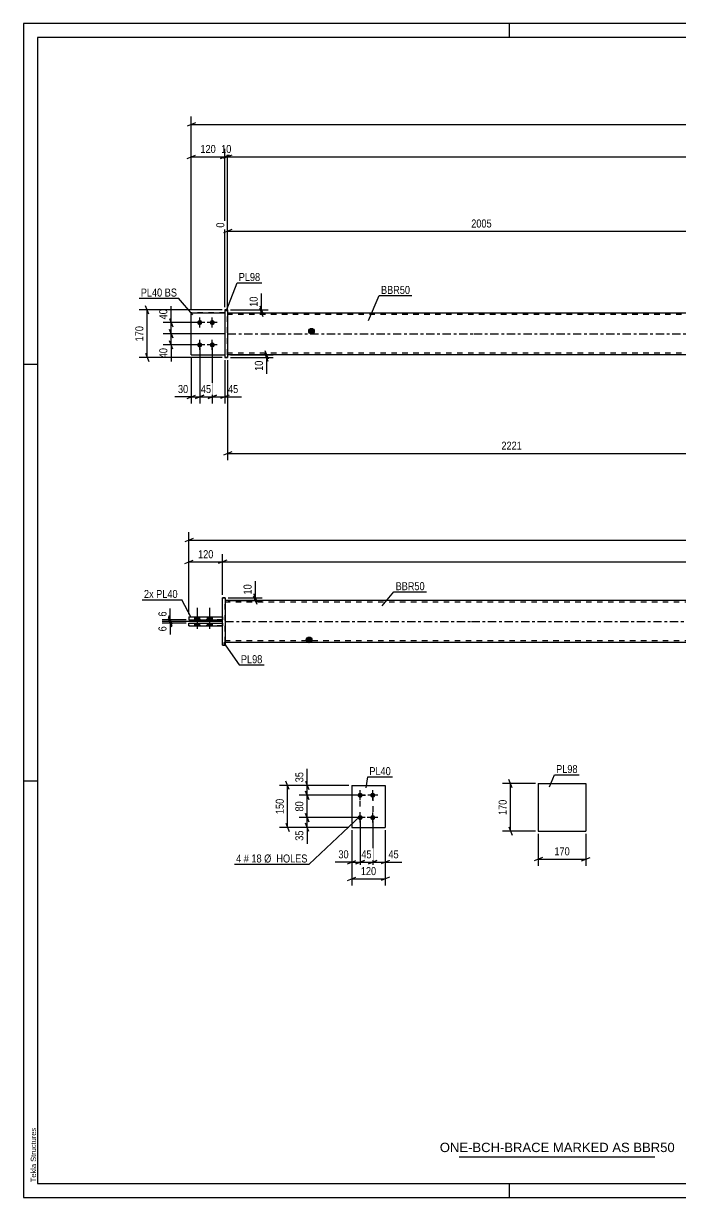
# Model space of a CAD drawing. Header units: millimetres. Extents: x 0 to 594, y 0 to 420.
# Drawn here: x 0 to 235.2, y 0 to 420 of the extents above; entities that cross this region are included whole.
import ezdxf

# ---------------------------------------------------------------- set-up
doc = ezdxf.new("R2010")
doc.units = ezdxf.units.MM
doc.linetypes.add('DXK_LINE_DOT2', pattern=[3.9198, 1.9599, -1.9599])
doc.linetypes.add('DXK_LINE_DOT3', pattern=[5.9187, 2.979, -0.9799, 0.9799, -0.9799])
doc.styles.add('Arial', font='ARIAL.TTF', dxfattribs={"height": 0.2})
doc.styles.add('Arial Narrow', font='ARIALN.TTF', dxfattribs={"height": 0.2})

# ---------------------------------------------------------------- blocks, each defined once
blk = doc.blocks.new('Unknown-580609224-1130')
at = {"color": 5, "linetype": 'Continuous'}
for p, q in [((594, 420), (0, 420)), ((0, 420), (0, 0)), ((174, 415), (174, 420)), ((589, 415), (5, 415)), ((5, 415), (5, 5)), ((5, 298), (0, 298)), ((5, 149), (0, 149)), ((5, 5), (589, 5)), ((174, 0), (174, 5)), ((0, 0), (594, 0))]:
    blk.add_line(p, q, dxfattribs=at)
at = {"color": 174, "linetype": 'Continuous', "style": 'Arial'}
blk.add_text('Tekla Structures', height=1.9102, rotation=90, dxfattribs=at).set_placement((4.5, 5.5))
blk = doc.blocks.new('Part-580609224-1679 - 1673')
at = {"color": 2, "linetype": 'Continuous'}
for p, q in [((59.24, 204.49), (59.24, 205.49)), ((59.24, 205.49), (71.24, 205.49)), ((59.24, 204.49), (71.24, 204.49))]:
    blk.add_line(p, q, dxfattribs=at)
at = {"color": 7, "linetype": 'DXK_LINE_DOT2'}
for p, q in [((59.24, 205.49), (71.24, 205.49)), ((59.24, 204.49), (59.24, 204.49)), ((71.24, 204.49), (59.24, 204.49)), ((71.24, 205.49), (71.24, 204.49))]:
    blk.add_line(p, q, dxfattribs=at)
blk = doc.blocks.new('Part-580609224-1700 - 1673')
at = {"linetype": 'Continuous'}
blk.add_hatch(color=2, dxfattribs=at).paths.add_polyline_path([(102.24, 198.59), (101.44, 199.99), (103.04, 199.99)])
at = {"color": 2, "linetype": 'Continuous'}
for p, q in [((160.24, 213.59), (72.24, 213.59)), ((399.35, 213.59), (160.34, 213.59)), ((487.45, 213.59), (399.45, 213.59)), ((274.73, 206.79), (274.73, 206.79)), ((274.73, 205.39), (274.73, 206.79)), ((274.73, 206.79), (301.68, 206.79)), ((284.96, 206.79), (284.96, 206.69)), ((301.68, 206.79), (301.68, 206.79)), ((301.68, 206.79), (301.68, 206.69)), ((274.73, 205.39), (274.73, 205.39)), ((301.68, 205.39), (274.73, 205.39)), ((284.96, 205.39), (284.96, 205.49)), ((301.68, 205.39), (301.68, 205.49)), ((301.68, 205.39), (301.68, 205.39)), ((160.24, 198.59), (72.24, 198.59)), ((102.24, 198.59), (101.44, 199.99)), ((101.44, 199.99), (103.04, 199.99)), ((103.04, 199.99), (102.24, 198.59)), ((399.35, 198.59), (160.34, 198.59)), ((487.45, 198.59), (399.45, 198.59))]:
    blk.add_line(p, q, dxfattribs=at)
at = {"color": 7, "linetype": 'DXK_LINE_DOT2'}
for p, q in [((72.24, 198.59), (72.24, 213.59)), ((160.24, 212.99), (72.24, 212.99)), ((399.35, 212.99), (160.34, 212.99)), ((487.45, 212.99), (399.45, 212.99)), ((487.45, 213.59), (487.45, 198.59)), ((258.02, 206.79), (258.02, 205.39)), ((258.02, 206.79), (284.96, 206.79)), ((258.02, 206.79), (284.96, 206.79)), ((301.68, 206.79), (274.73, 206.79)), ((284.96, 206.79), (284.96, 206.79)), ((284.96, 206.69), (284.96, 205.49)), ((301.68, 205.49), (301.68, 206.69)), ((258.02, 205.39), (284.96, 205.39)), ((258.02, 205.39), (284.96, 205.39)), ((274.73, 205.39), (301.68, 205.39)), ((284.96, 205.39), (284.96, 205.39)), ((284.96, 205.39), (284.96, 205.39)), ((160.24, 199.19), (72.24, 199.19)), ((399.35, 199.19), (160.34, 199.19)), ((487.45, 199.19), (399.45, 199.19))]:
    blk.add_line(p, q, dxfattribs=at)
at = {"color": 7, "linetype": 'DXK_LINE_DOT3'}
for p, q in [((72.24, 206.09), (160.24, 206.09)), ((160.34, 206.09), (399.35, 206.09)), ((399.45, 206.09), (487.45, 206.09))]:
    blk.add_line(p, q, dxfattribs=at)
at = {"color": 2, "linetype": 'Continuous'}
blk.add_circle((102.24, 199.49), 1, dxfattribs=at)
blk = doc.blocks.new('Part-580609224-1684 - 1673')
at = {"color": 2, "linetype": 'Continuous'}
for p, q in [((59.24, 207.69), (59.24, 206.69)), ((59.24, 207.69), (71.24, 207.69)), ((59.24, 206.69), (71.24, 206.69))]:
    blk.add_line(p, q, dxfattribs=at)
at = {"color": 7, "linetype": 'DXK_LINE_DOT2'}
for p, q in [((59.24, 207.69), (71.24, 207.69)), ((71.24, 206.69), (59.24, 206.69)), ((71.24, 207.69), (71.24, 206.69))]:
    blk.add_line(p, q, dxfattribs=at)
blk = doc.blocks.new('Bolt-580609224-1709 - 1673')
at = {"linetype": 'Continuous'}
for points in [[(61.34, 206.69), (63.14, 206.69), (63.14, 207.69), (61.34, 207.69)], [(61.34, 206.69), (63.14, 206.69), (63.14, 207.69), (61.34, 207.69)], [(65.84, 206.69), (67.64, 206.69), (67.64, 207.69), (65.84, 207.69)], [(65.84, 206.69), (67.64, 206.69), (67.64, 207.69), (65.84, 207.69)], [(61.34, 204.49), (63.14, 204.49), (63.14, 205.49), (61.34, 205.49)], [(61.34, 204.49), (63.14, 204.49), (63.14, 205.49), (61.34, 205.49)], [(65.84, 204.49), (67.64, 204.49), (67.64, 205.49), (65.84, 205.49)], [(65.84, 204.49), (67.64, 204.49), (67.64, 205.49), (65.84, 205.49)]]:
    blk.add_hatch(color=1, dxfattribs=at).paths.add_polyline_path(points)
at = {"color": 1, "linetype": 'Continuous'}
for p, q in [((62.24, 203.49), (62.24, 210.99)), ((62.24, 203.49), (62.24, 210.99)), ((66.74, 203.49), (66.74, 210.99)), ((66.74, 203.49), (66.74, 210.99)), ((61.34, 206.69), (61.34, 207.69)), ((61.34, 206.69), (61.34, 207.69)), ((63.14, 206.69), (63.14, 207.69)), ((63.14, 206.69), (63.14, 207.69)), ((65.84, 206.69), (65.84, 207.69)), ((65.84, 206.69), (65.84, 207.69)), ((67.64, 206.69), (67.64, 207.69)), ((67.64, 206.69), (67.64, 207.69)), ((61.34, 204.49), (61.34, 205.49)), ((61.34, 204.49), (61.34, 205.49)), ((63.14, 204.49), (63.14, 205.49)), ((63.14, 204.49), (63.14, 205.49)), ((65.84, 204.49), (65.84, 205.49)), ((65.84, 204.49), (65.84, 205.49)), ((67.64, 204.49), (67.64, 205.49)), ((67.64, 204.49), (67.64, 205.49))]:
    blk.add_line(p, q, dxfattribs=at)
blk = doc.blocks.new('Part-580609224-1720 - 1673')
at = {"color": 2, "linetype": 'Continuous'}
for p, q in [((71.24, 214.59), (72.24, 214.59)), ((71.24, 214.59), (71.24, 214.59)), ((71.24, 197.59), (71.24, 214.59)), ((72.24, 214.59), (72.24, 214.59)), ((72.24, 214.59), (72.24, 197.59)), ((72.24, 197.59), (71.24, 197.59)), ((71.24, 197.59), (71.24, 197.59)), ((72.24, 197.59), (72.24, 197.59))]:
    blk.add_line(p, q, dxfattribs=at)
at = {"color": 7, "linetype": 'DXK_LINE_DOT2'}
for p, q in [((72.24, 214.59), (71.24, 214.59)), ((71.24, 197.59), (72.24, 197.59)), ((72.24, 197.59), (72.24, 197.59))]:
    blk.add_line(p, q, dxfattribs=at)
blk = doc.blocks.new('Part-580609224-1418 - 1367')
at = {"color": 2, "linetype": 'Continuous'}
for p, q in [((60.08, 301.51), (60.08, 316.51)), ((60.08, 316.51), (72.08, 316.51)), ((60.08, 301.51), (60.08, 301.51)), ((60.08, 301.51), (72.08, 301.51))]:
    blk.add_line(p, q, dxfattribs=at)
at = {"color": 7, "linetype": 'DXK_LINE_DOT2'}
for p, q in [((72.08, 316.51), (60.08, 316.51)), ((72.08, 316.51), (72.08, 301.51)), ((60.08, 301.51), (60.08, 301.51)), ((60.08, 301.51), (72.08, 301.51)), ((72.08, 301.51), (72.08, 301.51))]:
    blk.add_line(p, q, dxfattribs=at)
blk = doc.blocks.new('Bolt-580609224-1370 - 1367')
at = {"linetype": 'Continuous'}
for points in [[(63.08, 312.11), (62.89, 312.13), (62.72, 312.19), (62.55, 312.29), (62.41, 312.41), (62.3, 312.56), (62.23, 312.74), (62.19, 312.92), (62.19, 313.11), (62.23, 313.29), (62.3, 313.46), (62.41, 313.62), (62.55, 313.74), (62.72, 313.84), (62.89, 313.9), (63.08, 313.91), (63.27, 313.9), (63.45, 313.84), (63.61, 313.74), (63.75, 313.62), (63.86, 313.46), (63.94, 313.29), (63.98, 313.11), (63.98, 312.92), (63.94, 312.74), (63.86, 312.56), (63.75, 312.41), (63.61, 312.29), (63.45, 312.19), (63.27, 312.13)], [(67.58, 312.11), (67.39, 312.13), (67.22, 312.19), (67.05, 312.29), (66.91, 312.41), (66.8, 312.56), (66.73, 312.74), (66.69, 312.92), (66.69, 313.11), (66.73, 313.29), (66.8, 313.46), (66.91, 313.62), (67.05, 313.74), (67.22, 313.84), (67.39, 313.9), (67.58, 313.91), (67.77, 313.9), (67.95, 313.84), (68.11, 313.74), (68.25, 313.62), (68.36, 313.46), (68.44, 313.29), (68.48, 313.11), (68.48, 312.92), (68.44, 312.74), (68.36, 312.56), (68.25, 312.41), (68.11, 312.29), (67.95, 312.19), (67.77, 312.13)], [(63.08, 304.11), (62.89, 304.13), (62.72, 304.19), (62.55, 304.29), (62.41, 304.41), (62.3, 304.56), (62.23, 304.74), (62.19, 304.92), (62.19, 305.11), (62.23, 305.29), (62.3, 305.46), (62.41, 305.62), (62.55, 305.74), (62.72, 305.84), (62.89, 305.9), (63.08, 305.91), (63.27, 305.9), (63.45, 305.84), (63.61, 305.74), (63.75, 305.62), (63.86, 305.46), (63.94, 305.29), (63.98, 305.11), (63.98, 304.92), (63.94, 304.74), (63.86, 304.56), (63.75, 304.41), (63.61, 304.29), (63.45, 304.19), (63.27, 304.13)], [(67.58, 304.11), (67.39, 304.13), (67.22, 304.19), (67.05, 304.29), (66.91, 304.41), (66.8, 304.56), (66.73, 304.74), (66.69, 304.92), (66.69, 305.11), (66.73, 305.29), (66.8, 305.46), (66.91, 305.62), (67.05, 305.74), (67.22, 305.84), (67.39, 305.9), (67.58, 305.91), (67.77, 305.9), (67.95, 305.84), (68.11, 305.74), (68.25, 305.62), (68.36, 305.46), (68.44, 305.29), (68.48, 305.11), (68.48, 304.92), (68.44, 304.74), (68.36, 304.56), (68.25, 304.41), (68.11, 304.29), (67.95, 304.19), (67.77, 304.13)]]:
    blk.add_hatch(color=1, dxfattribs=at).paths.add_polyline_path(points)
at = {"color": 1, "linetype": 'Continuous'}
for p, q in [((64.88, 313.01), (61.28, 313.01)), ((63.08, 311.21), (63.08, 314.81)), ((69.38, 313.01), (65.78, 313.01)), ((67.58, 311.21), (67.58, 314.81)), ((63.08, 303.21), (63.08, 306.81)), ((67.58, 303.21), (67.58, 306.81)), ((64.88, 305.01), (61.28, 305.01)), ((69.38, 305.01), (65.78, 305.01))]:
    blk.add_line(p, q, dxfattribs=at)
blk = doc.blocks.new('Part-580609224-1413 - 1367')
at = {"color": 7, "linetype": 'DXK_LINE_DOT2'}
for p, q in [((60.08, 301.51), (60.08, 316.51)), ((60.08, 316.51), (72.08, 316.51)), ((72.08, 316.51), (60.08, 316.51)), ((72.08, 316.51), (72.08, 301.51)), ((60.08, 301.51), (60.08, 301.51)), ((60.08, 301.51), (72.08, 301.51)), ((60.08, 301.51), (72.08, 301.51)), ((72.08, 301.51), (72.08, 301.51))]:
    blk.add_line(p, q, dxfattribs=at)
blk = doc.blocks.new('Part-580609224-1398 - 1367')
at = {"color": 2, "linetype": 'Continuous'}
for p, q in [((73.08, 317.52), (72.08, 317.52)), ((72.08, 317.52), (72.08, 300.51)), ((73.08, 317.51), (73.08, 317.52)), ((73.08, 317.52), (73.08, 300.51)), ((72.08, 300.52), (73.08, 300.52))]:
    blk.add_line(p, q, dxfattribs=at)
at = {"color": 7, "linetype": 'DXK_LINE_DOT2'}
for p, q in [((72.08, 317.51), (73.08, 317.51)), ((73.08, 300.51), (72.08, 300.51))]:
    blk.add_line(p, q, dxfattribs=at)
blk = doc.blocks.new('Part-580609224-1456 - 1367')
at = {"linetype": 'Continuous'}
blk.add_hatch(color=2, dxfattribs=at).paths.add_polyline_path([(103.08, 309.01), (102.28, 310.41), (103.88, 310.41)])
at = {"color": 2, "linetype": 'Continuous'}
for p, q in [((73.08, 316.51), (161.08, 316.51)), ((161.18, 316.51), (400.19, 316.51)), ((400.29, 316.51), (488.29, 316.51)), ((103.08, 309.01), (102.28, 310.41)), ((102.28, 310.41), (103.88, 310.41)), ((103.88, 310.41), (103.08, 309.01)), ((161.08, 301.51), (73.08, 301.51)), ((400.19, 301.51), (161.18, 301.51)), ((488.29, 301.51), (400.29, 301.51))]:
    blk.add_line(p, q, dxfattribs=at)
at = {"color": 7, "linetype": 'DXK_LINE_DOT2'}
for p, q in [((73.08, 301.51), (73.08, 316.51)), ((161.08, 315.91), (73.08, 315.91)), ((400.19, 315.91), (161.18, 315.91)), ((258.86, 315.91), (258.86, 316.51)), ((285.8, 316.51), (285.8, 315.91)), ((488.29, 315.91), (400.29, 315.91)), ((488.29, 316.51), (488.29, 301.51)), ((161.08, 302.11), (73.08, 302.11)), ((400.19, 302.11), (161.18, 302.11)), ((275.57, 301.51), (275.57, 302.11)), ((302.52, 301.51), (302.52, 302.11)), ((488.29, 302.11), (400.29, 302.11))]:
    blk.add_line(p, q, dxfattribs=at)
at = {"color": 7, "linetype": 'DXK_LINE_DOT3'}
for p, q in [((73.08, 309.01), (161.08, 309.01)), ((161.18, 309.01), (400.19, 309.01)), ((400.29, 309.01), (488.29, 309.01))]:
    blk.add_line(p, q, dxfattribs=at)
at = {"color": 2, "linetype": 'Continuous'}
blk.add_circle((103.08, 309.91), 1, dxfattribs=at)
blk = doc.blocks.new('Part-580609224-5217 - 5215')
at = {"color": 2, "linetype": 'Continuous'}
for p, q in [((117.51, 147.41), (117.51, 132.41)), ((117.51, 147.41), (129.51, 147.41)), ((129.51, 147.41), (129.51, 132.41)), ((117.51, 132.41), (129.51, 132.41))]:
    blk.add_line(p, q, dxfattribs=at)
blk = doc.blocks.new('Bolt-580609224-5218 - 5215')
at = {"linetype": 'Continuous'}
for points in [[(120.51, 143.01, -1), (120.51, 144.81, -1)], [(125.01, 143.01, -1), (125.01, 144.81, -1)], [(120.51, 135.01, -1), (120.51, 136.81, -1)], [(125.01, 135.01, -1), (125.01, 136.81, -1)]]:
    blk.add_hatch(color=1, dxfattribs=at).paths.add_polyline_path(points)
at = {"color": 1, "linetype": 'Continuous'}
for p, q in [((122.31, 143.91), (118.71, 143.91)), ((120.51, 142.11), (120.51, 145.71)), ((126.81, 143.91), (123.21, 143.91)), ((125.01, 142.11), (125.01, 145.71)), ((122.31, 135.91), (118.71, 135.91)), ((120.51, 134.11), (120.51, 137.71)), ((126.81, 135.91), (123.21, 135.91)), ((125.01, 134.11), (125.01, 137.71))]:
    blk.add_line(p, q, dxfattribs=at)
blk = doc.blocks.new('Part-580609224-5226 - 5225')
at = {"color": 2, "linetype": 'Continuous'}
for p, q in [((184.28, 148.07), (201.28, 148.07)), ((184.28, 148.07), (184.28, 131.07)), ((201.28, 148.07), (201.28, 131.07)), ((184.28, 131.07), (201.28, 131.07))]:
    blk.add_line(p, q, dxfattribs=at)
blk = doc.blocks.new('Rectangle-580609224-6435 - 5215')
at = {"color": 1, "linetype": 'DXK_LINE_DOT2'}
blk.add_lwpolyline([(120.51, 143.91), (125.01, 143.91), (125.01, 135.91), (120.51, 135.91), (120.51, 143.91)], close=True, dxfattribs=at)
blk = doc.blocks.new('StraightDimension-580609224-4974 - 1673')
at = {"color": 7, "linetype": 'Continuous'}
for p, q in [((71.24, 206.09), (49.68, 206.09)), ((51.93, 207.59), (53.13, 204.59)), ((53.13, 203.99), (51.93, 206.99)), ((52.53, 205.49), (52.53, 206.09)), ((58.24, 205.49), (49.68, 205.49))]:
    blk.add_line(p, q, dxfattribs=at)
at = {"color": 0}
blk.add_wipeout([(51.78, 204.97), (47.58, 204.97), (47.58, 201.94), (51.78, 201.94)], dxfattribs=at)
at = {"color": 7, "linetype": 'Continuous'}
blk.add_line((52.53, 205.49), (52.53, 201.41), dxfattribs=at)
blk.add_line((52.53, 205.49), (52.53, 201.41), dxfattribs=at)
at = {"color": 3, "style": 'Arial Narrow'}
blk.add_text('6', height=2.86, rotation=90.0002, dxfattribs=at).set_placement((51.18, 202.54))
blk = doc.blocks.new('StraightDimension-580609224-5100 - 1673')
at = {"color": 7, "linetype": 'Continuous'}
for p, q in [((57.74, 226.76), (60.74, 227.96)), ((59.24, 208.69), (59.24, 230.21)), ((59.24, 227.36), (71.24, 227.36)), ((72.74, 227.96), (69.74, 226.76)), ((71.24, 215.59), (71.24, 230.21))]:
    blk.add_line(p, q, dxfattribs=at)
at = {"color": 0}
blk.add_wipeout([(68.58, 228.11), (68.58, 232.31), (61.9, 232.31), (61.9, 228.11)], dxfattribs=at)
at = {"color": 3, "style": 'Arial Narrow'}
blk.add_text('120', height=2.863, dxfattribs=at).set_placement((62.5, 228.71))
blk = doc.blocks.new('StraightDimension-580609224-4973 - 1673')
at = {"color": 7, "linetype": 'Continuous'}
for p, q in [((58.24, 206.69), (49.68, 206.69)), ((71.24, 206.09), (49.68, 206.09)), ((51.93, 208.19), (53.13, 205.19)), ((53.13, 204.59), (51.93, 207.59)), ((52.53, 206.09), (52.53, 206.69))]:
    blk.add_line(p, q, dxfattribs=at)
at = {"color": 0}
blk.add_wipeout([(51.78, 210.25), (47.58, 210.25), (47.58, 207.22), (51.78, 207.22)], dxfattribs=at)
at = {"color": 7, "linetype": 'Continuous'}
blk.add_line((52.53, 206.69), (52.53, 210.77), dxfattribs=at)
blk.add_line((52.53, 206.69), (52.53, 210.77), dxfattribs=at)
at = {"color": 3, "style": 'Arial Narrow'}
blk.add_text('6', height=2.86, rotation=90.0002, dxfattribs=at).set_placement((51.18, 207.82))
blk = doc.blocks.new('StraightDimension-580609224-1900 - 1673')
at = {"color": 7, "linetype": 'Continuous'}
for p, q in [((73.24, 214.59), (85.39, 214.59)), ((82.39, 216.09), (83.59, 213.09)), ((83.59, 212.09), (82.39, 215.09)), ((82.99, 213.59), (82.99, 214.59)), ((73.24, 213.59), (85.39, 213.59))]:
    blk.add_line(p, q, dxfattribs=at)
at = {"color": 0}
blk.add_wipeout([(82.24, 219.97), (78.04, 219.97), (78.04, 215.12), (82.24, 215.12)], dxfattribs=at)
at = {"color": 7, "linetype": 'Continuous'}
blk.add_line((82.99, 214.59), (82.99, 220.5), dxfattribs=at)
blk.add_line((82.99, 214.59), (82.99, 220.5), dxfattribs=at)
at = {"color": 3, "style": 'Arial Narrow'}
blk.add_text('10', height=2.863, rotation=90.0002, dxfattribs=at).set_placement((81.64, 215.72))
blk = doc.blocks.new('StraightDimension-580609224-5099 - 1673')
at = {"color": 7, "linetype": 'Continuous'}
for p, q in [((72.74, 227.96), (69.74, 226.76)), ((71.24, 215.59), (71.24, 230.21)), ((71.24, 227.36), (487.45, 227.36)), ((485.95, 226.76), (488.95, 227.96)), ((487.45, 215.59), (487.45, 230.21))]:
    blk.add_line(p, q, dxfattribs=at)
at = {"color": 0}
blk.add_wipeout([(283.6, 228.11), (283.6, 232.31), (275.09, 232.31), (275.09, 228.11)], dxfattribs=at)
at = {"color": 3, "style": 'Arial Narrow'}
blk.add_text('5106', height=2.863, dxfattribs=at).set_placement((275.69, 228.71))
blk = doc.blocks.new('StraightDimension-580609224-5129 - 1673')
at = {"color": 7, "linetype": 'Continuous'}
for p, q in [((60.74, 235.81), (57.74, 234.61)), ((59.24, 208.69), (59.24, 238.06)), ((59.24, 235.21), (500.45, 235.21)), ((498.95, 234.61), (501.95, 235.81)), ((500.45, 208.69), (500.45, 238.06))]:
    blk.add_line(p, q, dxfattribs=at)
at = {"color": 0}
blk.add_wipeout([(284.1, 235.96), (284.1, 240.16), (275.59, 240.16), (275.59, 235.96)], dxfattribs=at)
at = {"color": 3, "style": 'Arial Narrow'}
blk.add_text('5356', height=2.863, dxfattribs=at).set_placement((276.19, 236.56))
blk = doc.blocks.new('StraightDimension-580609224-4553 - 1367')
at = {"color": 7, "linetype": 'Continuous'}
for p, q in [((73.08, 318.52), (73.08, 375.18)), ((488.29, 318.52), (488.29, 375.18)), ((74.58, 372.93), (71.58, 371.73)), ((73.08, 372.33), (488.29, 372.33)), ((486.79, 371.73), (489.79, 372.93))]:
    blk.add_line(p, q, dxfattribs=at)
at = {"color": 0}
blk.add_wipeout([(284.94, 373.08), (284.94, 377.28), (276.43, 377.28), (276.43, 373.08)], dxfattribs=at)
at = {"color": 3, "style": 'Arial Narrow'}
blk.add_text('5096', height=2.863, dxfattribs=at).set_placement((277.03, 373.68))
blk = doc.blocks.new('StraightDimension-580609224-4554 - 1367')
at = {"color": 7, "linetype": 'Continuous'}
for p, q in [((72.08, 318.52), (72.08, 375.18)), ((73.08, 318.52), (73.08, 375.18)), ((70.58, 371.73), (73.58, 372.93)), ((74.58, 372.93), (71.58, 371.73)), ((72.08, 372.33), (73.08, 372.33))]:
    blk.add_line(p, q, dxfattribs=at)
at = {"color": 0}
blk.add_wipeout([(75.01, 373.08), (75.01, 377.28), (70.15, 377.28), (70.15, 373.08)], dxfattribs=at)
at = {"color": 3, "style": 'Arial Narrow'}
blk.add_text('10', height=2.863, dxfattribs=at).set_placement((70.75, 373.68))
blk = doc.blocks.new('StraightDimension-580609224-4769 - 1367')
at = {"color": 7, "linetype": 'Continuous'}
for p, q in [((72.08, 309.01), (49.97, 309.01)), ((52.22, 310.51), (53.42, 307.51)), ((52.82, 305.01), (52.82, 309.01)), ((62.08, 305.01), (49.97, 305.01)), ((53.42, 303.51), (52.22, 306.51))]:
    blk.add_line(p, q, dxfattribs=at)
at = {"color": 0}
blk.add_wipeout([(52.07, 304.49), (47.87, 304.49), (47.87, 299.63), (52.07, 299.63)], dxfattribs=at)
at = {"color": 7, "linetype": 'Continuous'}
blk.add_line((52.82, 305.01), (52.82, 299.11), dxfattribs=at)
blk.add_line((52.82, 305.01), (52.82, 299.11), dxfattribs=at)
at = {"color": 3, "style": 'Arial Narrow'}
blk.add_text('40', height=2.863, rotation=90.0002, dxfattribs=at).set_placement((51.47, 300.23))
blk = doc.blocks.new('StraightDimension-580609224-4795 - 1367')
at = {"color": 7, "linetype": 'Continuous'}
for p, q in [((67.58, 304.01), (67.58, 284.04)), ((72.08, 299.52), (72.08, 284.04)), ((66.08, 285.84), (69.08, 287.04)), ((67.58, 286.44), (72.08, 286.44)), ((73.58, 287.04), (70.58, 285.84))]:
    blk.add_line(p, q, dxfattribs=at)
at = {"color": 0}
blk.add_wipeout([(77.46, 287.19), (77.46, 291.39), (72.61, 291.39), (72.61, 287.19)], dxfattribs=at)
at = {"color": 7, "linetype": 'Continuous'}
blk.add_line((72.08, 286.44), (77.99, 286.44), dxfattribs=at)
blk.add_line((72.08, 286.44), (77.99, 286.44), dxfattribs=at)
at = {"color": 3, "style": 'Arial Narrow'}
blk.add_text('45', height=2.863, dxfattribs=at).set_placement((73.21, 287.79))
blk = doc.blocks.new('StraightDimension-580609224-4768 - 1367')
at = {"color": 7, "linetype": 'Continuous'}
for p, q in [((62.08, 313.01), (49.97, 313.01)), ((52.22, 314.51), (53.42, 311.51)), ((52.82, 309.01), (52.82, 313.01)), ((72.08, 309.01), (49.97, 309.01)), ((53.42, 307.51), (52.22, 310.51))]:
    blk.add_line(p, q, dxfattribs=at)
at = {"color": 0}
blk.add_wipeout([(52.07, 318.4), (47.87, 318.4), (47.87, 313.54), (52.07, 313.54)], dxfattribs=at)
at = {"color": 7, "linetype": 'Continuous'}
blk.add_line((52.82, 313.01), (52.82, 318.92), dxfattribs=at)
blk.add_line((52.82, 313.01), (52.82, 318.92), dxfattribs=at)
at = {"color": 3, "style": 'Arial Narrow'}
blk.add_text('40', height=2.863, rotation=90.0002, dxfattribs=at).set_placement((51.47, 314.14))
blk = doc.blocks.new('StraightDimension-580609224-4555 - 1367')
at = {"color": 7, "linetype": 'Continuous'}
for p, q in [((60.08, 317.51), (60.08, 375.18)), ((72.08, 318.52), (72.08, 375.18)), ((58.58, 371.73), (61.58, 372.93)), ((60.08, 372.33), (72.08, 372.33)), ((73.58, 372.93), (70.58, 371.73))]:
    blk.add_line(p, q, dxfattribs=at)
at = {"color": 0}
blk.add_wipeout([(69.42, 373.08), (69.42, 377.28), (62.74, 377.28), (62.74, 373.08)], dxfattribs=at)
at = {"color": 3, "style": 'Arial Narrow'}
blk.add_text('120', height=2.863, dxfattribs=at).set_placement((63.34, 373.68))
blk = doc.blocks.new('StraightDimension-580609224-4615 - 1367')
at = {"color": 7, "linetype": 'Continuous'}
for p, q in [((60.08, 317.51), (60.08, 386.7)), ((501.29, 317.51), (501.29, 386.7)), ((61.58, 384.45), (58.58, 383.25)), ((60.08, 383.85), (501.29, 383.85)), ((499.79, 383.25), (502.79, 384.45))]:
    blk.add_line(p, q, dxfattribs=at)
at = {"color": 0}
blk.add_wipeout([(284.94, 384.6), (284.94, 388.8), (276.43, 388.8), (276.43, 384.6)], dxfattribs=at)
at = {"color": 3, "style": 'Arial Narrow'}
blk.add_text('5356', height=2.863, dxfattribs=at).set_placement((277.03, 385.2))
blk = doc.blocks.new('StraightDimension-580609224-4638 - 1367')
at = {"color": 7, "linetype": 'Continuous'}
for p, q in [((254.77, 327.06), (254.77, 354.28)), ((73.08, 317.51), (73.08, 348.79)), ((74.58, 346.26), (71.58, 345.06)), ((73.08, 345.66), (254.77, 345.66)), ((253.27, 345.06), (256.27, 346.26))]:
    blk.add_line(p, q, dxfattribs=at)
at = {"color": 0, "linetype": 'Continuous'}
for points in [[(254.17, 354.88), (249.97, 354.88), (249.97, 346.36), (254.17, 346.36)], [(72.48, 349.39), (68.28, 349.39), (68.28, 346.36), (72.48, 346.36)]]:
    blk.add_wipeout(points, dxfattribs=at)
at = {"color": 0}
blk.add_wipeout([(168.18, 346.41), (168.18, 350.61), (159.67, 350.61), (159.67, 346.41)], dxfattribs=at)
at = {"color": 3, "linetype": 'Continuous', "style": 'Arial Narrow'}
for s, height, p in [('2005', 2.863, (253.57, 346.96)), ('0', 2.86, (71.88, 346.96))]:
    blk.add_text(s, height=height, rotation=90.0002, dxfattribs=at).set_placement(p)
at = {"color": 3, "style": 'Arial Narrow'}
blk.add_text('2005', height=2.863, dxfattribs=at).set_placement((160.27, 347.01))
blk = doc.blocks.new('StraightDimension-580609224-4703 - 1367')
at = {"color": 7, "linetype": 'Continuous'}
for p, q in [((73.08, 299.52), (73.08, 263.78)), ((276.37, 300.51), (276.37, 263.78)), ((74.58, 266.78), (71.58, 265.58)), ((73.08, 266.18), (276.37, 266.18)), ((274.87, 265.58), (277.87, 266.78))]:
    blk.add_line(p, q, dxfattribs=at)
at = {"color": 0}
blk.add_wipeout([(178.98, 266.93), (178.98, 271.13), (170.47, 271.13), (170.47, 266.93)], dxfattribs=at)
at = {"color": 3, "style": 'Arial Narrow'}
blk.add_text('2221', height=2.863, dxfattribs=at).set_placement((171.07, 267.53))
blk = doc.blocks.new('StraightDimension-580609224-5070 - 1367')
at = {"color": 7, "linetype": 'Continuous'}
for p, q in [((86.43, 303.01), (87.63, 300.01)), ((74.08, 301.51), (89.43, 301.51)), ((74.08, 300.52), (89.43, 300.52)), ((87.63, 299.02), (86.43, 302.02)), ((87.03, 300.52), (87.03, 301.51))]:
    blk.add_line(p, q, dxfattribs=at)
at = {"color": 0}
blk.add_wipeout([(86.28, 299.99), (82.08, 299.99), (82.08, 295.13), (86.28, 295.13)], dxfattribs=at)
at = {"color": 7, "linetype": 'Continuous'}
blk.add_line((87.03, 300.52), (87.03, 294.61), dxfattribs=at)
blk.add_line((87.03, 300.52), (87.03, 294.61), dxfattribs=at)
at = {"color": 3, "style": 'Arial Narrow'}
blk.add_text('10', height=2.863, rotation=90.0002, dxfattribs=at).set_placement((85.68, 295.73))
blk = doc.blocks.new('StraightDimension-580609224-4757 - 1367')
at = {"color": 7, "linetype": 'Continuous'}
for p, q in [((71.08, 317.52), (41.38, 317.52)), ((44.83, 316.02), (43.63, 319.02)), ((44.23, 300.52), (44.23, 317.52)), ((71.08, 300.52), (41.38, 300.52)), ((43.63, 302.02), (44.83, 299.02))]:
    blk.add_line(p, q, dxfattribs=at)
at = {"color": 0}
blk.add_wipeout([(43.48, 312.36), (39.28, 312.36), (39.28, 305.67), (43.48, 305.67)], dxfattribs=at)
at = {"color": 3, "style": 'Arial Narrow'}
blk.add_text('170', height=2.863, rotation=90.0002, dxfattribs=at).set_placement((42.88, 306.27))
blk = doc.blocks.new('StraightDimension-580609224-4796 - 1367')
at = {"color": 7, "linetype": 'Continuous'}
for p, q in [((63.08, 304.01), (63.08, 284.04)), ((67.58, 304.01), (67.58, 284.04)), ((61.58, 285.84), (64.58, 287.04)), ((63.08, 286.44), (67.58, 286.44)), ((69.08, 287.04), (66.08, 285.84))]:
    blk.add_line(p, q, dxfattribs=at)
at = {"color": 0}
blk.add_wipeout([(67.76, 287.19), (67.76, 291.39), (62.9, 291.39), (62.9, 287.19)], dxfattribs=at)
at = {"color": 3, "style": 'Arial Narrow'}
blk.add_text('45', height=2.863, dxfattribs=at).set_placement((63.5, 287.79))
blk = doc.blocks.new('StraightDimension-580609224-4797 - 1367')
at = {"color": 7, "linetype": 'Continuous'}
for p, q in [((63.08, 304.01), (63.08, 284.04)), ((60.08, 300.51), (60.08, 284.04)), ((58.58, 285.84), (61.58, 287.04)), ((60.08, 286.44), (63.08, 286.44)), ((64.58, 287.04), (61.58, 285.84))]:
    blk.add_line(p, q, dxfattribs=at)
at = {"color": 0}
blk.add_wipeout([(59.56, 287.19), (59.56, 291.39), (54.7, 291.39), (54.7, 287.19)], dxfattribs=at)
at = {"color": 7, "linetype": 'Continuous'}
blk.add_line((60.08, 286.44), (54.18, 286.44), dxfattribs=at)
blk.add_line((60.08, 286.44), (54.18, 286.44), dxfattribs=at)
at = {"color": 3, "style": 'Arial Narrow'}
blk.add_text('30', height=2.863, dxfattribs=at).set_placement((55.3, 287.79))
blk = doc.blocks.new('StraightDimension-580609224-5061 - 1367')
at = {"color": 7, "linetype": 'Continuous'}
for p, q in [((74.08, 317.52), (87.56, 317.52)), ((74.08, 316.51), (87.56, 316.51)), ((84.56, 319.02), (85.76, 316.02)), ((85.76, 315.01), (84.56, 318.01)), ((85.16, 316.51), (85.16, 317.52))]:
    blk.add_line(p, q, dxfattribs=at)
at = {"color": 0}
blk.add_wipeout([(84.41, 322.9), (80.21, 322.9), (80.21, 318.04), (84.41, 318.04)], dxfattribs=at)
at = {"color": 7, "linetype": 'Continuous'}
blk.add_line((85.16, 317.52), (85.16, 323.42), dxfattribs=at)
blk.add_line((85.16, 317.52), (85.16, 323.42), dxfattribs=at)
at = {"color": 3, "style": 'Arial Narrow'}
blk.add_text('10', height=2.863, rotation=90.0002, dxfattribs=at).set_placement((83.81, 318.64))
blk = doc.blocks.new('StraightDimension-580609224-5257 - 5215')
at = {"color": 7, "linetype": 'Continuous'}
for p, q in [((119.51, 135.91), (98.66, 135.91)), ((100.91, 137.41), (102.11, 134.41)), ((101.51, 132.41), (101.51, 135.91)), ((116.51, 132.41), (98.66, 132.41)), ((102.11, 130.91), (100.91, 133.91))]:
    blk.add_line(p, q, dxfattribs=at)
at = {"color": 0}
blk.add_wipeout([(100.76, 131.89), (96.56, 131.89), (96.56, 127.03), (100.76, 127.03)], dxfattribs=at)
at = {"color": 7, "linetype": 'Continuous'}
blk.add_line((101.51, 132.41), (101.51, 126.51), dxfattribs=at)
blk.add_line((101.51, 132.41), (101.51, 126.51), dxfattribs=at)
at = {"color": 3, "style": 'Arial Narrow'}
blk.add_text('35', height=2.863, rotation=90.0002, dxfattribs=at).set_placement((100.16, 127.63))
blk = doc.blocks.new('StraightDimension-580609224-5345 - 5215')
at = {"color": 7, "linetype": 'Continuous'}
for p, q in [((125.01, 134.91), (125.01, 117.6)), ((129.51, 131.41), (129.51, 117.6)), ((123.51, 119.4), (126.51, 120.6)), ((125.01, 120), (129.51, 120)), ((131.01, 120.6), (128.01, 119.4))]:
    blk.add_line(p, q, dxfattribs=at)
at = {"color": 0}
blk.add_wipeout([(134.89, 120.75), (134.89, 124.95), (130.03, 124.95), (130.03, 120.75)], dxfattribs=at)
at = {"color": 7, "linetype": 'Continuous'}
blk.add_line((129.51, 120), (135.41, 120), dxfattribs=at)
blk.add_line((129.51, 120), (135.41, 120), dxfattribs=at)
at = {"color": 3, "style": 'Arial Narrow'}
blk.add_text('45', height=2.863, dxfattribs=at).set_placement((130.63, 121.35))
blk = doc.blocks.new('StraightDimension-580609224-5346 - 5215')
at = {"color": 7, "linetype": 'Continuous'}
for p, q in [((120.51, 134.91), (120.51, 117.6)), ((125.01, 134.91), (125.01, 117.6)), ((119.01, 119.4), (122.01, 120.6)), ((120.51, 120), (125.01, 120)), ((126.51, 120.6), (123.51, 119.4))]:
    blk.add_line(p, q, dxfattribs=at)
at = {"color": 0}
blk.add_wipeout([(125.18, 120.75), (125.18, 124.95), (120.33, 124.95), (120.33, 120.75)], dxfattribs=at)
at = {"color": 3, "style": 'Arial Narrow'}
blk.add_text('45', height=2.863, dxfattribs=at).set_placement((120.93, 121.35))
blk = doc.blocks.new('StraightDimension-580609224-5255 - 5215')
at = {"color": 7, "linetype": 'Continuous'}
for p, q in [((116.51, 147.41), (98.66, 147.41)), ((100.91, 148.91), (102.11, 145.91)), ((101.51, 143.91), (101.51, 147.41)), ((119.51, 143.91), (98.66, 143.91)), ((102.11, 142.41), (100.91, 145.41))]:
    blk.add_line(p, q, dxfattribs=at)
at = {"color": 0}
blk.add_wipeout([(100.76, 152.8), (96.56, 152.8), (96.56, 147.94), (100.76, 147.94)], dxfattribs=at)
at = {"color": 7, "linetype": 'Continuous'}
blk.add_line((101.51, 147.41), (101.51, 153.32), dxfattribs=at)
blk.add_line((101.51, 147.41), (101.51, 153.32), dxfattribs=at)
at = {"color": 3, "style": 'Arial Narrow'}
blk.add_text('35', height=2.863, rotation=90.0002, dxfattribs=at).set_placement((100.16, 148.54))
blk = doc.blocks.new('StraightDimension-580609224-5256 - 5215')
at = {"color": 7, "linetype": 'Continuous'}
for p, q in [((119.51, 143.91), (98.66, 143.91)), ((100.91, 145.41), (102.11, 142.41)), ((101.51, 135.91), (101.51, 143.91)), ((119.51, 135.91), (98.66, 135.91)), ((102.11, 134.41), (100.91, 137.41))]:
    blk.add_line(p, q, dxfattribs=at)
at = {"color": 0}
blk.add_wipeout([(100.76, 142.34), (96.56, 142.34), (96.56, 137.49), (100.76, 137.49)], dxfattribs=at)
at = {"color": 3, "style": 'Arial Narrow'}
blk.add_text('80', height=2.863, rotation=90.0002, dxfattribs=at).set_placement((100.16, 138.09))
blk = doc.blocks.new('StraightDimension-580609224-5341 - 5215')
at = {"color": 7, "linetype": 'Continuous'}
for p, q in [((116.51, 147.41), (91.66, 147.41)), ((95.11, 145.91), (93.91, 148.91)), ((94.51, 132.41), (94.51, 147.41)), ((116.51, 132.41), (91.66, 132.41)), ((93.91, 133.91), (95.11, 130.91))]:
    blk.add_line(p, q, dxfattribs=at)
at = {"color": 0}
blk.add_wipeout([(93.76, 143.26), (89.56, 143.26), (89.56, 136.57), (93.76, 136.57)], dxfattribs=at)
at = {"color": 3, "style": 'Arial Narrow'}
blk.add_text('150', height=2.863, rotation=90.0002, dxfattribs=at).set_placement((93.16, 137.17))
blk = doc.blocks.new('StraightDimension-580609224-5347 - 5215')
at = {"color": 7, "linetype": 'Continuous'}
for p, q in [((120.51, 134.91), (120.51, 117.6)), ((117.51, 131.41), (117.51, 117.6)), ((116.01, 119.4), (119.01, 120.6)), ((117.51, 120), (120.51, 120)), ((122.01, 120.6), (119.01, 119.4))]:
    blk.add_line(p, q, dxfattribs=at)
at = {"color": 0}
blk.add_wipeout([(116.98, 120.75), (116.98, 124.95), (112.13, 124.95), (112.13, 120.75)], dxfattribs=at)
at = {"color": 7, "linetype": 'Continuous'}
blk.add_line((117.51, 120), (111.6, 120), dxfattribs=at)
blk.add_line((117.51, 120), (111.6, 120), dxfattribs=at)
at = {"color": 3, "style": 'Arial Narrow'}
blk.add_text('30', height=2.863, dxfattribs=at).set_placement((112.73, 121.35))
blk = doc.blocks.new('StraightDimension-580609224-5357 - 5215')
at = {"color": 7, "linetype": 'Continuous'}
for p, q in [((117.51, 131.41), (117.51, 111.6)), ((129.51, 131.41), (129.51, 111.6)), ((116.01, 113.4), (119.01, 114.6)), ((117.51, 114), (129.51, 114)), ((131.01, 114.6), (128.01, 113.4))]:
    blk.add_line(p, q, dxfattribs=at)
at = {"color": 0}
blk.add_wipeout([(126.85, 114.75), (126.85, 118.95), (120.16, 118.95), (120.16, 114.75)], dxfattribs=at)
at = {"color": 3, "style": 'Arial Narrow'}
blk.add_text('120', height=2.863, dxfattribs=at).set_placement((120.76, 115.35))
blk = doc.blocks.new('StraightDimension-580609224-5361 - 5225')
at = {"color": 7, "linetype": 'Continuous'}
for p, q in [((184.28, 130.07), (184.28, 118.67)), ((201.28, 130.07), (201.28, 118.67)), ((185.78, 121.67), (182.78, 120.47)), ((184.28, 121.07), (201.28, 121.07)), ((199.78, 120.47), (202.78, 121.67))]:
    blk.add_line(p, q, dxfattribs=at)
at = {"color": 0}
blk.add_wipeout([(196.13, 121.82), (196.13, 126.02), (189.44, 126.02), (189.44, 121.82)], dxfattribs=at)
at = {"color": 3, "style": 'Arial Narrow'}
blk.add_text('170', height=2.863, dxfattribs=at).set_placement((190.04, 122.42))
blk = doc.blocks.new('StraightDimension-580609224-5365 - 5225')
at = {"color": 7, "linetype": 'Continuous'}
for p, q in [((183.28, 148.07), (171.43, 148.07)), ((174.88, 146.57), (173.68, 149.57)), ((174.28, 131.07), (174.28, 148.07)), ((183.28, 131.07), (171.43, 131.07)), ((173.68, 132.57), (174.88, 129.57))]:
    blk.add_line(p, q, dxfattribs=at)
at = {"color": 0}
blk.add_wipeout([(173.53, 142.91), (169.33, 142.91), (169.33, 136.23), (173.53, 136.23)], dxfattribs=at)
at = {"color": 3, "style": 'Arial Narrow'}
blk.add_text('170', height=2.863, rotation=90.0002, dxfattribs=at).set_placement((172.93, 136.83))
blk = doc.blocks.new('Unknown-580609224-7578')
at = {"color": 7, "linetype": 'Continuous'}
blk.add_line((156, 14.5), (226, 14.5), dxfattribs=at)
at = {"color": 7, "style": 'Arial'}
blk.add_text('ONE-BCH-BRACE MARKED AS BBR50', height=3.3428, dxfattribs=at).set_placement((149.02, 16.25))
blk = doc.blocks.new('Mark-580609224-1696 - 1673')
at = {"color": 0}
blk.add_wipeout([(143.6, 217.27), (143.6, 220.27), (133.19, 220.27), (133.19, 217.27)], dxfattribs=at)
blk.add_wipeout([(143.6, 217.27), (143.6, 220.27), (133.19, 220.27), (133.19, 217.27)], dxfattribs=at)
at = {"color": 30, "linetype": 'Continuous'}
for p, q in [((128.37, 211.62), (132.59, 216.67)), ((132.59, 216.67), (144.2, 216.67))]:
    blk.add_line(p, q, dxfattribs=at)
at = {"color": 3, "style": 'Arial Narrow'}
blk.add_text('BBR50', height=2.863, dxfattribs=at).set_placement((133.19, 217.27))
blk = doc.blocks.new('Mark-580609224-1716 - 1673')
at = {"color": 0}
blk.add_wipeout([(85.5, 191.14), (85.5, 194.14), (77.82, 194.14), (77.82, 191.14)], dxfattribs=at)
blk.add_wipeout([(85.5, 191.14), (85.5, 194.14), (77.82, 194.14), (77.82, 191.14)], dxfattribs=at)
at = {"color": 30, "linetype": 'Continuous'}
for p, q in [((71.6, 198.51), (77.22, 190.54)), ((77.22, 190.54), (86.1, 190.54))]:
    blk.add_line(p, q, dxfattribs=at)
at = {"color": 3, "style": 'Arial Narrow'}
blk.add_text('PL98', height=2.863, dxfattribs=at).set_placement((77.82, 191.14))
blk = doc.blocks.new('MarkSet-580609224-4965 - 1673')
at = {"color": 0}
blk.add_wipeout([(46.6, 214.47), (46.6, 217.47), (43.13, 217.47), (43.13, 214.47)], dxfattribs=at)
blk.add_wipeout([(46.6, 214.47), (46.6, 217.47), (43.13, 217.47), (43.13, 214.47)], dxfattribs=at)
blk.add_wipeout([(55.18, 214.47), (55.18, 217.47), (47.5, 217.47), (47.5, 214.47)], dxfattribs=at)
blk.add_wipeout([(55.18, 214.47), (55.18, 217.47), (47.5, 217.47), (47.5, 214.47)], dxfattribs=at)
at = {"color": 30, "linetype": 'Continuous'}
for p in [(42.53, 213.87), (60.07, 207.46)]:
    blk.add_line(p, (56.68, 213.87), dxfattribs=at)
at = {"color": 3, "style": 'Arial Narrow'}
for s, p in [('2x', (43.13, 214.47)), ('PL40', (47.5, 214.47))]:
    blk.add_text(s, height=2.863, dxfattribs=at).set_placement(p)
blk = doc.blocks.new('Mark-580609224-1452 - 1367')
at = {"color": 0}
blk.add_wipeout([(138.37, 323.24), (138.37, 326.24), (127.96, 326.24), (127.96, 323.24)], dxfattribs=at)
blk.add_wipeout([(138.37, 323.24), (138.37, 326.24), (127.96, 326.24), (127.96, 323.24)], dxfattribs=at)
at = {"color": 30, "linetype": 'Continuous'}
for p, q in [((123.5, 313.72), (127.36, 322.64)), ((127.36, 322.64), (138.97, 322.64))]:
    blk.add_line(p, q, dxfattribs=at)
at = {"color": 3, "style": 'Arial Narrow'}
blk.add_text('BBR50', height=2.863, dxfattribs=at).set_placement((127.96, 323.24))
blk = doc.blocks.new('MarkSet-580609224-4922 - 1367')
at = {"color": 0}
blk.add_wipeout([(49.66, 322.31), (49.66, 325.31), (41.98, 325.31), (41.98, 322.31)], dxfattribs=at)
blk.add_wipeout([(49.66, 322.31), (49.66, 325.31), (41.98, 325.31), (41.98, 322.31)], dxfattribs=at)
blk.add_wipeout([(54.94, 322.31), (54.94, 325.31), (50.56, 325.31), (50.56, 322.31)], dxfattribs=at)
blk.add_wipeout([(54.94, 322.31), (54.94, 325.31), (50.56, 325.31), (50.56, 322.31)], dxfattribs=at)
at = {"color": 30, "linetype": 'Continuous'}
for p in [(41.38, 321.71), (60.66, 315.75)]:
    blk.add_line(p, (55.54, 321.71), dxfattribs=at)
at = {"color": 3, "style": 'Arial Narrow'}
for s, p in [('PL40', (41.98, 322.31)), ('BS', (50.56, 322.31))]:
    blk.add_text(s, height=2.863, dxfattribs=at).set_placement(p)
blk = doc.blocks.new('Mark-580609224-4927 - 1367')
at = {"color": 0}
blk.add_wipeout([(84.72, 327.86), (84.72, 330.86), (77.04, 330.86), (77.04, 327.86)], dxfattribs=at)
blk.add_wipeout([(84.72, 327.86), (84.72, 330.86), (77.04, 330.86), (77.04, 327.86)], dxfattribs=at)
at = {"color": 30, "linetype": 'Continuous'}
for p, q in [((72.55, 317.03), (76.44, 327.26)), ((76.44, 327.26), (85.32, 327.26))]:
    blk.add_line(p, q, dxfattribs=at)
at = {"color": 3, "style": 'Arial Narrow'}
blk.add_text('PL98', height=2.863, dxfattribs=at).set_placement((77.04, 327.86))
blk = doc.blocks.new('Mark-580609224-5472 - 5215')
at = {"color": 0}
blk.add_wipeout([(131.47, 151.1), (131.47, 154.1), (123.8, 154.1), (123.8, 151.1)], dxfattribs=at)
blk.add_wipeout([(131.47, 151.1), (131.47, 154.1), (123.8, 154.1), (123.8, 151.1)], dxfattribs=at)
at = {"color": 30, "linetype": 'Continuous'}
for p, q in [((122.7, 146.56), (123.2, 150.5)), ((123.2, 150.5), (132.07, 150.5))]:
    blk.add_line(p, q, dxfattribs=at)
at = {"color": 3, "style": 'Arial Narrow'}
blk.add_text('PL40', height=2.863, dxfattribs=at).set_placement((123.8, 151.1))
blk = doc.blocks.new('Mark-580609224-5475 - 5215')
at = {"color": 0}
blk.add_wipeout([(77.96, 119.85), (77.96, 122.85), (76.13, 122.85), (76.13, 119.85)], dxfattribs=at)
blk.add_wipeout([(77.96, 119.85), (77.96, 122.85), (76.13, 122.85), (76.13, 119.85)], dxfattribs=at)
blk.add_wipeout([(80.69, 119.85), (80.69, 122.85), (78.86, 122.85), (78.86, 119.85)], dxfattribs=at)
blk.add_wipeout([(80.69, 119.85), (80.69, 122.85), (78.86, 122.85), (78.86, 119.85)], dxfattribs=at)
at = {"color": 3, "style": 'Arial Narrow'}
blk.add_text('4', height=2.86, dxfattribs=at).set_placement((76.13, 119.85))
at = {"color": 0}
blk.add_wipeout([(85.25, 119.85), (85.25, 122.85), (81.59, 122.85), (81.59, 119.85)], dxfattribs=at)
blk.add_wipeout([(85.25, 119.85), (85.25, 122.85), (81.59, 122.85), (81.59, 119.85)], dxfattribs=at)
at = {"color": 3, "style": 'Arial Narrow'}
blk.add_text('#', height=2.86, dxfattribs=at).set_placement((78.86, 119.85))
at = {"color": 0}
blk.add_wipeout([(101.67, 119.85), (101.67, 122.85), (86.15, 122.85), (86.15, 119.85)], dxfattribs=at)
blk.add_wipeout([(101.67, 119.85), (101.67, 122.85), (86.15, 122.85), (86.15, 119.85)], dxfattribs=at)
at = {"color": 7, "linetype": 'Continuous'}
for p in [(120.46, 136.42), (75.53, 119.25)]:
    blk.add_line(p, (102.27, 119.25), dxfattribs=at)
at = {"color": 3, "style": 'Arial Narrow'}
for s, p in [('18', (81.59, 119.85)), ('Ø  HOLES', (86.15, 119.85))]:
    blk.add_text(s, height=2.863, dxfattribs=at).set_placement(p)
blk = doc.blocks.new('Mark-580609224-5476 - 5225')
at = {"color": 0}
blk.add_wipeout([(198.33, 151.85), (198.33, 154.85), (190.65, 154.85), (190.65, 151.85)], dxfattribs=at)
blk.add_wipeout([(198.33, 151.85), (198.33, 154.85), (190.65, 154.85), (190.65, 151.85)], dxfattribs=at)
at = {"color": 30, "linetype": 'Continuous'}
for p, q in [((188.25, 146.97), (190.05, 151.25)), ((190.05, 151.25), (198.93, 151.25))]:
    blk.add_line(p, q, dxfattribs=at)
at = {"color": 3, "style": 'Arial Narrow'}
blk.add_text('PL98', height=2.863, dxfattribs=at).set_placement((190.65, 151.85))

msp = doc.modelspace()

# ---------------------------------------------------------------- block references
for name in ['Unknown-580609224-1130', 'Part-580609224-1418 - 1367', 'Part-580609224-1413 - 1367', 'Part-580609224-1398 - 1367', 'Part-580609224-1456 - 1367', 'Bolt-580609224-1370 - 1367', 'Part-580609224-1720 - 1673', 'Bolt-580609224-1709 - 1673', 'Part-580609224-1700 - 1673', 'Part-580609224-1684 - 1673', 'Part-580609224-1679 - 1673', 'Part-580609224-5217 - 5215', 'Part-580609224-5226 - 5225', 'Bolt-580609224-5218 - 5215', 'Rectangle-580609224-6435 - 5215', 'Unknown-580609224-7578']:
    msp.add_blockref(name, (0, 0))

# ---------------------------------------------------------------- next in the draw order: block references
for name in ['StraightDimension-580609224-4553 - 1367', 'StraightDimension-580609224-4769 - 1367', 'StraightDimension-580609224-4974 - 1673', 'Mark-580609224-1716 - 1673', 'StraightDimension-580609224-5255 - 5215', 'Mark-580609224-5472 - 5215', 'Mark-580609224-5476 - 5225', 'StraightDimension-580609224-5257 - 5215', 'StraightDimension-580609224-5345 - 5215', 'StraightDimension-580609224-5361 - 5225']:
    msp.add_blockref(name, (0, 0))

# ---------------------------------------------------------------- next in the draw order: block references
for name in ['StraightDimension-580609224-4554 - 1367', 'StraightDimension-580609224-4795 - 1367', 'StraightDimension-580609224-5100 - 1673', 'StraightDimension-580609224-5365 - 5225', 'StraightDimension-580609224-5346 - 5215']:
    msp.add_blockref(name, (0, 0))

# ---------------------------------------------------------------- next in the draw order: block references
for name in ['StraightDimension-580609224-4768 - 1367', 'StraightDimension-580609224-4703 - 1367', 'StraightDimension-580609224-4973 - 1673', 'StraightDimension-580609224-5256 - 5215']:
    msp.add_blockref(name, (0, 0))

# ---------------------------------------------------------------- next in the draw order: block references
for name in ['StraightDimension-580609224-4555 - 1367', 'StraightDimension-580609224-5070 - 1367', 'StraightDimension-580609224-1900 - 1673', 'StraightDimension-580609224-5341 - 5215']:
    msp.add_blockref(name, (0, 0))

# ---------------------------------------------------------------- next in the draw order: block references
for name in ['StraightDimension-580609224-4615 - 1367', 'StraightDimension-580609224-5099 - 1673', 'StraightDimension-580609224-5347 - 5215']:
    msp.add_blockref(name, (0, 0))

# ---------------------------------------------------------------- next in the draw order: block references
for name in ['StraightDimension-580609224-4638 - 1367', 'StraightDimension-580609224-5129 - 1673', 'StraightDimension-580609224-5357 - 5215']:
    msp.add_blockref(name, (0, 0))

# ---------------------------------------------------------------- next in the draw order: block references
for name in ['StraightDimension-580609224-5061 - 1367', 'Mark-580609224-1452 - 1367', 'StraightDimension-580609224-4757 - 1367', 'Mark-580609224-1696 - 1673', 'MarkSet-580609224-4965 - 1673', 'Mark-580609224-5475 - 5215']:
    msp.add_blockref(name, (0, 0))

# ---------------------------------------------------------------- next in the draw order: block references
for name in ['Mark-580609224-4927 - 1367', 'MarkSet-580609224-4922 - 1367', 'StraightDimension-580609224-4796 - 1367']:
    msp.add_blockref(name, (0, 0))

# ---------------------------------------------------------------- next in the draw order: block references
msp.add_blockref('StraightDimension-580609224-4797 - 1367', (0, 0))

doc.saveas('drawing.dxf')
